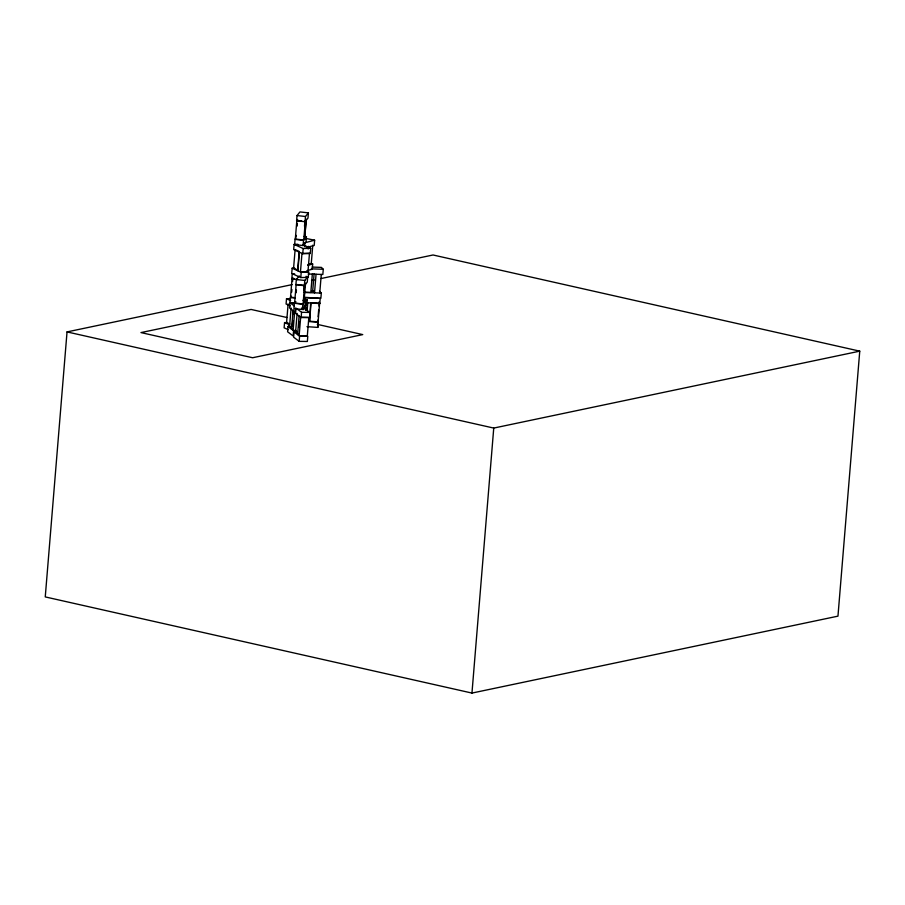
<?xml version="1.0" encoding="UTF-8"?>
<svg xmlns="http://www.w3.org/2000/svg" width="905" height="905" viewBox="0 0 905 905"><rect width="100%" height="100%" fill="white"/><g stroke="black" fill="none" stroke-linecap="round" stroke-linejoin="round"><path stroke-width="1.36" d="M292.168 284.6L67.038 331.909L45.25 596.915L471.958 693.072L837.962 616.147L859.75 351.151L433.043 254.984L321.173 278.502M287.315 322.497L284.555 322.599L284.125 327.825L288.299 329.692M290.663 298.627L286.512 298.774L286.082 304.001L290.256 305.867M288.118 303.922L286.591 322.508L289.724 323.911M294.657 268.118L292.157 268.208L291.727 273.434L300.777 277.586L308.288 277.337L308.718 272.111L306.456 271.07M297.869 244.26L294.114 244.384L293.684 249.61L302.734 253.762L310.257 253.513L310.687 248.287L302.756 244.655M297.021 215.56L296.591 220.786L305.042 221.725L307.972 218.094L308.401 212.856L299.951 211.928L297.021 215.56L305.471 216.499L308.401 212.856M288.028 326.558L287.598 331.784L293.152 335.97L293.582 330.732L288.028 326.558L290.754 326.603M294.068 302.802L289.985 302.734L289.555 307.972L295.109 312.146L295.437 308.22M295.358 297.711L290.539 297.168L292.066 278.582L292.892 277.564M305.29 221.42L303.763 240.006L295.313 239.067L296.84 220.481L297.666 219.463M288.514 327.078L288.729 324.454L284.555 322.599M291.693 292.168L291.908 289.51M292.564 281.546L292.779 278.887M295.12 249.576L293.582 268.174L297.666 270.041L299.193 251.443L296.139 250.052M296.354 235.391L295.313 239.067M297.123 226.103L297.338 223.445M291.093 308.005L289.566 326.603L292.066 328.481M291.546 329.205L293.073 310.619M292.292 325.823L292.722 320.517M293.277 313.877L293.593 309.883M299.261 275.889L296.331 279.521L295.901 284.747L304.352 285.686L307.281 282.055L307.711 276.817L304.781 280.459L304.352 285.686M296.15 284.442L294.623 303.028L303.073 303.967L304.6 285.38L297.36 284.577M297.892 270.833L299.431 252.246M294.645 311.795L293.118 330.382L295.833 330.427M296.207 292.711L296.433 290.064M294.057 331.954L293.627 337.18L299.182 341.355L307.361 341.479L307.791 336.253L299.612 336.128L294.057 331.954L296.772 331.988M297.123 313.402L295.596 331.988L298.096 333.866M304.499 226.205L304.94 220.888M303.514 240.311L295.064 239.384L294.634 244.61L303.085 245.549L303.514 240.311L306.444 236.68L304.023 236.42M305.042 221.725L305.471 216.499M300.777 277.586L301.207 272.348L292.157 268.208M302.734 253.762L303.164 248.536L294.114 244.384M304.578 238.988L306.116 220.39M304.838 236.522L306.252 219.259M304.555 246.714L304.883 242.789L314.635 240.198L314.205 245.436L306.184 247.563M297.575 334.601L299.103 316.003M298.65 327.225L299.08 321.92M306.444 236.68L306.014 241.907L303.085 245.549M299.182 341.355L299.612 336.128M301.139 317.531L301.569 312.304L296.014 308.13L295.584 313.356L301.139 317.531L309.318 317.666M303.809 290.166L304.137 286.184M295.844 301.523L294.374 303.333L293.944 308.571L302.394 309.51L302.824 304.272L305.754 300.641L303.333 300.381M308.175 248.977L308.39 246.33M303.503 309.657L303.718 307.044M303.899 302.949L305.562 283.22M305.754 300.641L305.324 305.867L302.394 309.51M305.551 310.223L305.981 304.917M304.137 298.639L307.27 300.03L306.84 305.268L304.069 305.37M306.501 310.279L306.716 307.621M307.1 310.743L307.757 302.779M312.779 245.165L311.252 263.751L307.96 264.622M310.223 263.525L312.666 264.022L312.236 269.249L307.372 270.55M312.361 273.796L310.834 292.394L303.876 292.157M310.675 302.87L309.555 321.252L318.096 321.829L319.623 303.232L312.304 302.745M309.555 321.252L311.082 302.666M314.114 273.729L312.689 290.991L314.521 292.847L316.049 274.26M319.748 293.028L321.275 274.43M318.119 316.727L318.662 310.087M318.99 306.094L319.318 302.112M317.825 327.406L317.768 320.381L317.825 327.406L306.987 326.671M306.241 302.677L319.782 303.582L320.212 298.356L303.956 297.259M319.476 291.218L321.309 293.073L320.879 298.311L303.65 297.734M312.157 267.077L321.433 267.394L323.266 269.26L322.836 274.486L308.254 274M471.958 693.072L493.745 428.076L859.75 351.151M290.539 297.168L291.365 296.15M304.861 239.373L307.293 238.716L314.635 240.198M307.802 265.312L312.666 264.022M311.501 280.527L314.261 279.95M303.118 300.189L307.27 300.03M303.164 248.536L310.687 248.287M301.207 272.348L308.718 272.111M301.456 308.209L304.182 308.254L309.748 312.429L301.569 312.304M293.582 330.732L296.308 330.777M311.343 268.853L323.266 269.26M311.524 290.946L314.182 291.037M304.08 292.496L321.309 293.073M308.775 321.535L318.255 322.169M296.84 220.481L301.67 221.012M294.657 273.921L292.247 273.661L291.817 278.887L297.847 279.555M292.066 278.582L294.476 278.853M296.331 279.521L304.781 280.459M295.12 298.017L290.29 297.485L289.86 302.711L302.824 304.272M286.93 317.519L251.092 309.442L140.965 332.588L252.619 357.747L362.747 334.601L317.259 324.352M67.038 331.909L493.745 428.076M286.512 298.774L290.686 300.641M306.026 276.297L308.288 277.337M289.985 302.734L294.43 306.082M319.295 301.784L319.782 303.582M301.976 253.411L300.449 271.998L307.96 271.76L309.487 253.162L301.976 253.411M300.675 317.18L299.136 335.778L307.315 335.902L308.843 317.304L300.675 317.18"/></g></svg>
